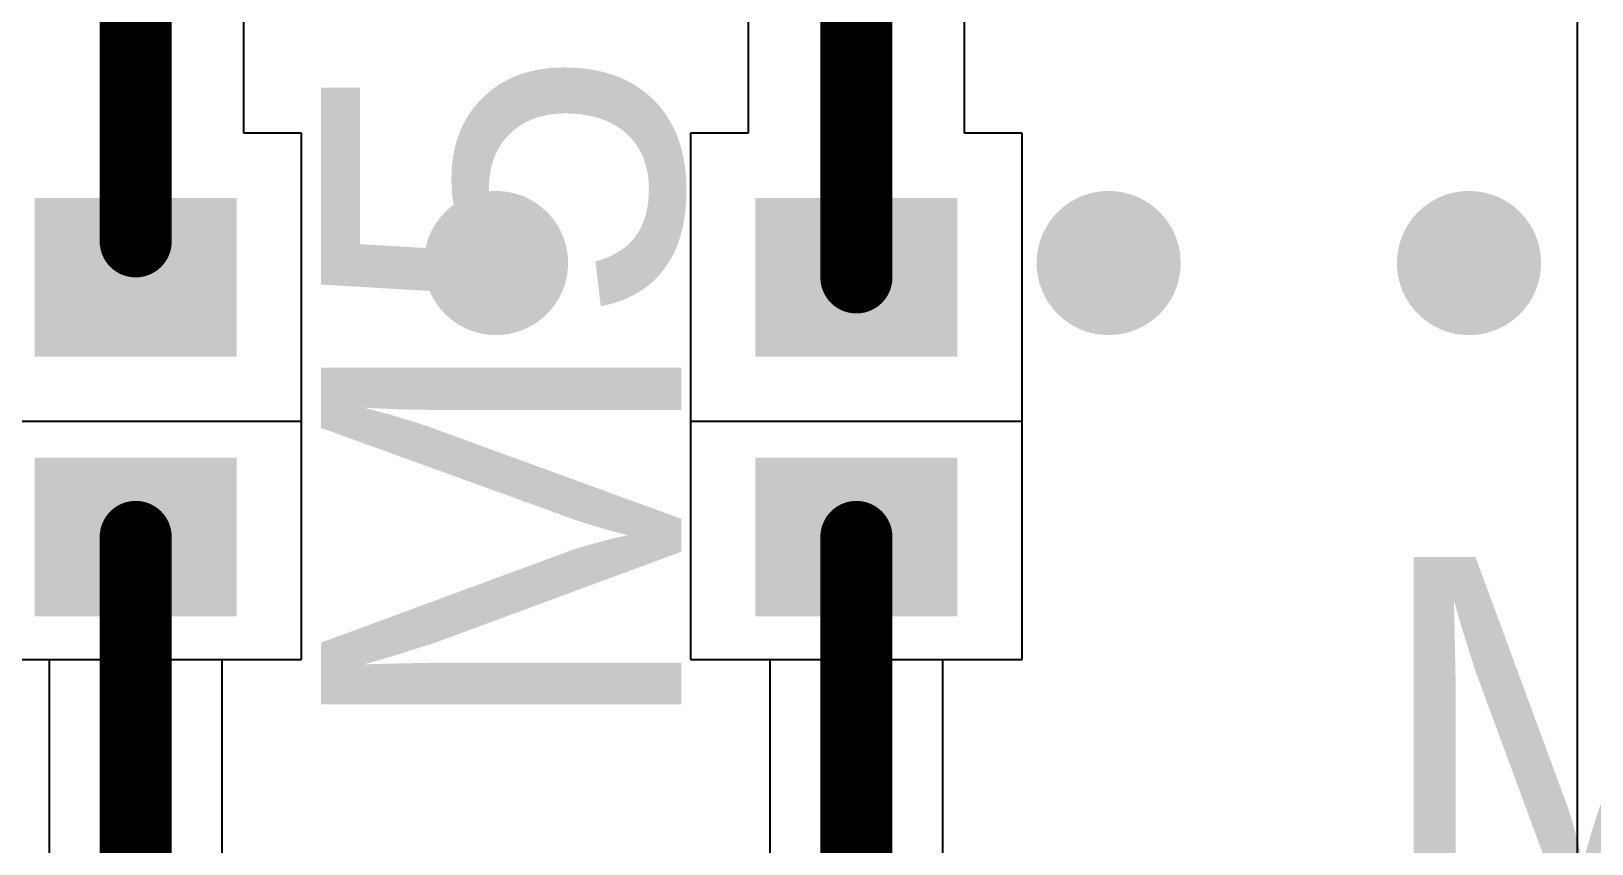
# Model space of a CAD drawing. Header units: millimetres. Extents: x -0.01 to 2.64, y -2.47 to 1.86.
# Drawn here: x 0.6355 to 0.852, y 0.8194 to 0.9322 of the extents above; entities that cross this region are included whole.
import ezdxf

# ---------------------------------------------------------------- set-up
doc = ezdxf.new("R2010")
doc.units = ezdxf.units.MM
doc.header["$MEASUREMENT"] = 0
for name, color, linetype in [('BottomLayer', 5, 'Continuous'), ('MidLayer1', 16, 'Continuous'), ('MidLayer2', 76, 'Continuous'), ('TopLayer', 1, 'Continuous'), ('TopOverlay', 2, 'Continuous'), ('TopSolder', 216, 'Continuous'), ('ViaHoleLayer', 16, 'Continuous')]:
    doc.layers.add(name, color=color, linetype=linetype)
doc.styles.add('Arial', font='', dxfattribs={"height": 0.2})
doc.styles.get('Arial').set_extended_font_data('Arial')

# ---------------------------------------------------------------- blocks, each defined once
blk = doc.blocks.new('0402_20_26_16_3')
at = {"layer": 'TopLayer'}
for points in [[(-0.028, 0.013), (-0.008, 0.013), (-0.008, -0.013), (-0.028, -0.013)], [(0.008, 0.013), (0.028, 0.013), (0.028, -0.013), (0.008, -0.013)]]:
    blk.add_hatch(color=1, dxfattribs=at).paths.add_polyline_path(points)
at = {"layer": 'TopSolder'}
for points in [[(-0.029, 0.014), (-0.007, 0.014), (-0.007, -0.014), (-0.029, -0.014)], [(0.007, 0.014), (0.029, 0.014), (0.029, -0.014), (0.007, -0.014)]]:
    blk.add_hatch(color=216, dxfattribs=at).paths.add_polyline_path(points)
blk = doc.blocks.new('0402_20_26_16_32')
at = {"layer": 'TopLayer'}
for points in [[(-0.028, 0.013), (-0.008, 0.013), (-0.008, -0.013), (-0.028, -0.013)], [(0.008, 0.013), (0.028, 0.013), (0.028, -0.013), (0.008, -0.013)]]:
    blk.add_hatch(color=1, dxfattribs=at).paths.add_polyline_path(points)
at = {"layer": 'TopSolder'}
for points in [[(-0.029, 0.014), (-0.007, 0.014), (-0.007, -0.014), (-0.029, -0.014)], [(0.007, 0.014), (0.029, 0.014), (0.029, -0.014), (0.007, -0.014)]]:
    blk.add_hatch(color=216, dxfattribs=at).paths.add_polyline_path(points)

msp = doc.modelspace()

# ---------------------------------------------------------------- hatches: boundary and pattern name
at = {"layer": 'BottomLayer'}
h = msp.add_hatch(color=5, dxfattribs=at)
edge = h.paths.add_edge_path()
edge.add_arc((0.7, 0.9), 0.01, 0, 360)
h = msp.add_hatch(color=5, dxfattribs=at)
edge = h.paths.add_edge_path()
edge.add_arc((0.785, 0.9), 0.01, 0, 360)
h = msp.add_hatch(color=5, dxfattribs=at)
edge = h.paths.add_edge_path()
edge.add_arc((0.835, 0.9), 0.01, 0, 360)
at = {"layer": 'MidLayer1'}
h = msp.add_hatch(color=16, dxfattribs=at)
edge = h.paths.add_edge_path()
edge.add_arc((0.7, 0.9), 0.01, 0, 360)
h = msp.add_hatch(color=16, dxfattribs=at)
edge = h.paths.add_edge_path()
edge.add_arc((0.785, 0.9), 0.01, 0, 360)
h = msp.add_hatch(color=16, dxfattribs=at)
edge = h.paths.add_edge_path()
edge.add_arc((0.835, 0.9), 0.01, 0, 360)
at = {"layer": 'MidLayer2'}
h = msp.add_hatch(color=76, dxfattribs=at)
edge = h.paths.add_edge_path()
edge.add_arc((0.7, 0.9), 0.01, 0, 360)
h = msp.add_hatch(color=76, dxfattribs=at)
edge = h.paths.add_edge_path()
edge.add_arc((0.785, 0.9), 0.01, 0, 360)
h = msp.add_hatch(color=76, dxfattribs=at)
edge = h.paths.add_edge_path()
edge.add_arc((0.835, 0.9), 0.01, 0, 360)
at = {"layer": 'TopLayer'}
h = msp.add_hatch(color=1, dxfattribs=at)
edge = h.paths.add_edge_path()
edge.add_arc((0.7, 0.9), 0.01, 0, 360)
h = msp.add_hatch(color=1, dxfattribs=at)
edge = h.paths.add_edge_path()
edge.add_arc((0.785, 0.9), 0.01, 0, 360)
h = msp.add_hatch(color=1, dxfattribs=at)
edge = h.paths.add_edge_path()
edge.add_arc((0.835, 0.9), 0.01, 0, 360)
at = {"layer": 'ViaHoleLayer'}
h = msp.add_hatch(color=16, dxfattribs=at)
edge = h.paths.add_edge_path()
edge.add_arc((0.7, 0.9), 0.005, 0, 360)
h = msp.add_hatch(color=16, dxfattribs=at)
edge = h.paths.add_edge_path()
edge.add_arc((0.785, 0.9), 0.005, 0, 360)
h = msp.add_hatch(color=16, dxfattribs=at)
edge = h.paths.add_edge_path()
edge.add_arc((0.835, 0.9), 0.005, 0, 360)

# ---------------------------------------------------------------- linework, layer by layer
at = {"layer": 'TopLayer'}
for p, q in [((0.665, 0.918), (0.665, 1.615)), ((0.735, 1.615), (0.735, 0.918)), ((0.765, 0.918), (0.765, 1.615)), ((0.85, 1.30253), (0.85, 0.802)), ((0.673, 0.918), (0.665, 0.918)), ((0.673, 0.878), (0.673, 0.918)), ((0.735, 0.918), (0.727, 0.918)), ((0.727, 0.918), (0.727, 0.878)), ((0.773, 0.918), (0.765, 0.918)), ((0.773, 0.878), (0.773, 0.918)), ((0.673, 0.878), (0.627, 0.878)), ((0.673, 0.845), (0.673, 0.878)), ((0.673, 0.845), (0.673, 0.878)), ((0.773, 0.878), (0.727, 0.878)), ((0.727, 0.878), (0.727, 0.845)), ((0.727, 0.878), (0.727, 0.845)), ((0.773, 0.845), (0.773, 0.878)), ((0.773, 0.845), (0.773, 0.878)), ((0.627, 0.845), (0.673, 0.845)), ((0.627, 0.845), (0.638, 0.845)), ((0.638, 0.845), (0.638, 0.79802)), ((0.662, 0.80297), (0.662, 0.845)), ((0.662, 0.845), (0.673, 0.845)), ((0.727, 0.845), (0.773, 0.845)), ((0.727, 0.845), (0.738, 0.845)), ((0.738, 0.845), (0.738, 0.81152)), ((0.762, 0.81647), (0.762, 0.845)), ((0.762, 0.845), (0.773, 0.845))]:
    msp.add_line(p, q, dxfattribs=at)
at = {"layer": 'TopLayer', "const_width": 0.01}
for points in [[(0.65, 0.903), (0.65, 1.735)], [(0.75, 0.898), (0.75, 1.735)], [(0.65, 0.798), (0.65, 0.862)], [(0.75, 0.8115), (0.75, 0.862)]]:
    msp.add_lwpolyline(points, dxfattribs=at)
at = {"layer": 'TopLayer', "const_width": 0.005}
for points in [[(0.6475, 0.903, 1), (0.6525, 0.903, 1)], [(0.7475, 0.898, 1), (0.7525, 0.898, 1)], [(0.6475, 0.862, 1), (0.6525, 0.862, 1)], [(0.7475, 0.862, 1), (0.7525, 0.862, 1)]]:
    msp.add_lwpolyline(points, format="xyb", close=True, dxfattribs=at)

# ---------------------------------------------------------------- block references
at = {"rotation": 90}
for name, p in [('0402_20_26_16_32', (0.65, 0.88)), ('0402_20_26_16_3', (0.75, 0.88))]:
    msp.add_blockref(name, p, dxfattribs=at)

# ---------------------------------------------------------------- texts
at = {"layer": 'TopOverlay', "style": 'Arial'}
msp.add_text('M5', height=0.05, rotation=90, dxfattribs=at).set_placement((0.72571, 0.83304))
msp.add_text('M9', height=0.05, dxfattribs=at).set_placement((0.82161, 0.80922))

doc.saveas('drawing.dxf')
